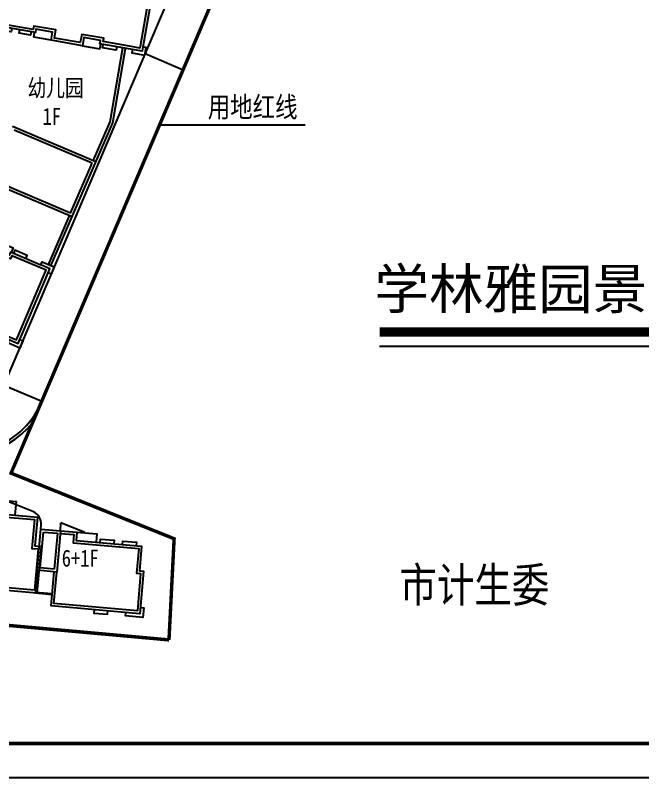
# Model space of a CAD drawing. Extents: x 302512 to 1034855, y -184136 to 410364.
# Drawn here: x 605500 to 696963, y -184136 to -72961 of the extents above; entities that cross this region are included whole.
import ezdxf
from ezdxf.enums import TextEntityAlignment as Align

# ---------------------------------------------------------------- set-up
doc = ezdxf.new("R2010")
doc.units = 0
doc.header["$MEASUREMENT"] = 0
doc.linetypes.add('DASHED2', pattern=[0.375, 0.25, -0.125])
for name, color, linetype in [('PUB_TEXT', 7, 'Continuous'), ('PUB_TITLE', 4, 'Continuous'), ('TREE', 3, 'Continuous'), ('WALL', 4, 'Continuous'), ('WINDOW', 2, 'Continuous'), ('WZ', 2, 'Continuous'), ('建筑', 2, 'Continuous'), ('道路线', 161, 'Continuous')]:
    doc.layers.add(name, color=color, linetype=linetype)
doc.styles.add('-黑体', font='', dxfattribs={"width": 0.8})
doc.styles.get('-黑体').set_extended_font_data('黑体')

# ---------------------------------------------------------------- blocks, each defined once
blk = doc.blocks.new('A$C4CBD3BFA')
at = {"linetype": 'ByBlock'}
for p in [(12700, 940), (17620, 880)]:
    blk.add_line(p, (17620, 940), dxfattribs=at)
for points in [[(1920, 13222), (1920, 13720), (0, 13720), (0, 12600), (500, 12600)], [(1920, 13220), (6740, 13220), (6740, 12720), (9200, 12720), (9200, 13920), (13840, 13920), (13840, 12720), (16300, 12720), (16300, 13220), (22540, 13220), (22540, 9420), (23440, 9420), (23440, 5580), (21640, 5580), (21640, 880), (17620, 880)], [(1920, 12820), (6340, 12820), (6340, 12320), (9600, 12320), (9600, 13520), (13440, 13520), (13440, 12320), (16700, 12320), (16700, 12820), (22140, 12820), (22140, 9020), (23040, 9020), (23040, 5980), (21240, 5980), (21240, 1280), (13100, 1280)], [(4270, 13220), (4270, 13720), (6270, 13720), (6270, 13220)], [(9200, 13920), (6620, 13920), (6620, 13220)], [(13840, 13920), (16420, 13920), (16420, 13220)], [(16920, 13220), (16920, 13720), (18620, 13720), (18620, 13220)], [(19770, 13220), (19770, 13720), (21770, 13720), (21770, 13220)], [(12700, 940), (12700, 940), (12700, 1720), (10340, 1720), (10340, 940), (4820, 940), (4820, 1380), (500, 1380), (500, 12600), (500, 13222), (1920, 13222)], [(10100, 2120), (9940, 2120), (9940, 1340), (5220, 1340), (5220, 1780), (900, 1780), (900, 12600), (900, 12822), (1920, 12822)], [(10100, 7160), (12940, 7160), (12940, 1719), (10100, 1719), (10100, 7160)], [(500, 2000), (0, 2000), (0, 880), (1920, 880), (1920, 1380)], [(12540, 2120), (10500, 2120)], [(13100, 1280), (13100, 2120), (12940, 2120)], [(20220, 880), (20220, 380), (22140, 380), (22140, 1500), (21640, 1500)], [(4820, 940), (4820, 0), (8680, 0), (8680, 940)], [(14360, 940), (14360, 0), (17620, 0), (17620, 880)]]:
    blk.add_lwpolyline(points, dxfattribs=at)
blk.add_lwpolyline([(10500, 6760), (12540, 6760), (12540, 2119), (10500, 2119)], close=True, dxfattribs=at)
blk = doc.blocks.new('A$C110D1A50')
at = {"layer": '建筑'}
for p, q in [((14300, 11940), (11140, 11940)), ((11140, 6600), (11140, 11540)), ((11540, 7000), (11540, 11540)), ((13900, 7000), (13900, 11540)), ((14300, 6600), (14300, 11540)), ((13900, 7000), (11540, 7000)), ((14300, 6600), (11140, 6600))]:
    blk.add_line(p, q, dxfattribs=at)
blk.add_lwpolyline([(900, 12840), (8000, 12840), (8000, 14840), (11540, 14840), (11540, 11940), (13900, 11940), (13900, 14840), (17440, 14840), (17440, 12840), (24540, 12840), (24540, 8640), (25440, 8640), (25440, 1800), (0, 1800), (0, 8640), (900, 8640)], close=True, dxfattribs=at)
for points in [[(8000, 14840), (4200, 14840), (4200, 12840)], [(17440, 14840), (21240, 14840), (21240, 12840)], [(14300, 11540), (14300, 14440), (17040, 14440), (17040, 12440), (24140, 12440), (24140, 8240), (25040, 8240), (25040, 2200), (400, 2200), (400, 8240), (1300, 8240), (1300, 12440), (8400, 12440), (8400, 14440), (11140, 14440), (11140, 11540)], [(11540, 11540), (13900, 11540)], [(7500, 1800), (7500, 0), (17940, 0), (17940, 1800)]]:
    blk.add_lwpolyline(points, dxfattribs=at)
blk = doc.blocks.new('A$C00BF0CB9')
at = {"layer": 'WZ'}
for p, q in [((0, 5500), (0, 11540)), ((0, 11540), (2843, 11540)), ((400, 11140), (2442, 11140)), ((400, 5899), (400, 11140)), ((2442, 11140), (2440, 5899)), ((2843, 11540), (2840, 5499)), ((2440, 5899), (400, 5899)), ((0, 5500), (0, 2180)), ((240, 5500), (0, 5500)), ((2840, 5499), (0, 5499)), ((0, 2300), (2440, 2300)), ((0, 2180), (2440, 2180))]:
    blk.add_line(p, q, dxfattribs=at)
for points in [[(2843, 11540), (5240, 11540), (5240, 10340), (14840, 10340), (14840, 6740), (15440, 6741), (15445, 500), (2440, 500), (2440, 5499)], [(2843, 11140), (4840, 11140), (4840, 9940), (14440, 9940), (14440, 6340), (15040, 6340), (15045, 900), (2840, 900), (2840, 5499)], [(5240, 11540), (8180, 11540), (8180, 10340)], [(8770, 10340), (8770, 10840), (10770, 10840), (10770, 10340)], [(12040, 10340), (12040, 10840), (14040, 10840), (14040, 10340)], [(15444, 1412), (15940, 1412), (15940, 0), (13370, 0), (13370, 500)], [(8770, 500), (8770, 0), (10770, 0), (10770, 500)]]:
    blk.add_lwpolyline(points, dxfattribs=at)

msp = doc.modelspace()

# ---------------------------------------------------------------- linework, layer by layer
msp.add_line((647735, -89007), (626511, -89007))
at = {"layer": 'PUB_TEXT', "linetype": 'DASHED2', "ltscale": 11501}
for points in [[(627907, -164037, 500, 500, 0), (628657, -149287, 500, 500, 0), (604887, -139727, 500, 500, 0), (637937, -62207, 500, 500, 0), (638317, -42097, 500, 500, 0), (645297, -41807, 500, 500, 0), (638857, -22267, 500, 500, 0), (633377, -18567, 500, 500, 0), (631297, -12517, 500, 500, 0), (608007, -19167, 500, 500, 0), (599137, -17197, 500, 500, 0)], [(548477, -156867, 500, 500, 0), (627907, -164037, 500, 500, 0)]]:
    msp.add_lwpolyline(points, format="xyseb", dxfattribs=at)
at = {"layer": 'PUB_TITLE'}
msp.add_lwpolyline([(398464, -184136), (398464, 410364), (818964, 410364), (818964, -184136)], close=True, dxfattribs=at)
msp.add_lwpolyline([(403464, -179136, 500, 500, 0), (813964, -179136, 500, 500, 0), (813964, 397864, 500, 500, 0), (403464, 397864, 500, 500, 0)], format="xyseb", close=True, dxfattribs=at)
at = {"layer": 'WALL'}
for p, q in [((619705, -88639), (621580, -77789)), ((610660, -109601), (619705, -88639)), ((617245, -94341), (605118, -89193)), ((613782, -102366), (601703, -97238))]:
    msp.add_line(p, q, dxfattribs=at)
at = {"layer": 'WINDOW'}
for p, q in [((619319, -88524), (621185, -77720)), ((616876, -94184), (619319, -88524)), ((616718, -94552), (605330, -89718)), ((613572, -101842), (616718, -94552)), ((613572, -101842), (602228, -97027)), ((610293, -109442), (613414, -102209))]:
    msp.add_line(p, q, dxfattribs=at)
at = {"layer": 'WZ'}
for p, q in [((627760, -70779), (603752, -127089)), ((633279, -73132), (609272, -129443)), ((624444, -78557), (629963, -80910))]:
    msp.add_line(p, q, dxfattribs=at)
at = {"layer": '道路线'}
for p, q in [((603841, -126880), (609289, -129203)), ((608042, -145308), (600160, -142138)), ((609245, -147872), (609289, -147325)), ((612076, -148120), (612160, -146964)), ((615651, -148368), (612160, -146964))]:
    msp.add_line(p, q, dxfattribs=at)
msp.add_lwpolyline([(658604, -119149, 1350, 1350, 0), (786693, -119149, 1350, 1350, 0)], format="xyseb", dxfattribs=at)
msp.add_lwpolyline([(658604, -121229), (786693, -121229)], dxfattribs=at)
for centre, radius, start, end in [((598233, -124736), 12000, 236.54487, 336.90943), ((598233, -124736), 12400, 236.54487, 322.31688), ((607295, -147163), 2000, 355.37004, 68.09062)]:
    msp.add_arc(centre, radius, start, end, dxfattribs=at)

# ---------------------------------------------------------------- block references
at = {"layer": 'WALL', "rotation": 355}
for name, p in [('A$C110D1A50', (583168, -156793)), ('A$C00BF0CB9', (608239, -159368))]:
    msp.add_blockref(name, p, dxfattribs=at)
at = {"layer": 'WZ', "rotation": 170.0900000009756}
msp.add_blockref('A$C4CBD3BFA', (626764, -65274), dxfattribs=at)
at = {"layer": 'WZ', "xscale": -1, "rotation": 336.9999999990243}
msp.add_blockref('A$C4CBD3BFA', (605829, -122296), dxfattribs=at)

# ---------------------------------------------------------------- texts
at = {"layer": 'PUB_TEXT', "style": '-黑体'}
msp.add_text('学林雅园景观设计总平面图 1:500', height=5832, dxfattribs=at).set_placement((657847, -115770))
at = {"layer": 'TREE', "color": 3, "style": '-黑体', "width": 0.8}
for s, p in [('1F', (609485, -88945)), ('6+1F', (612280, -153352))]:
    msp.add_text(s, height=2475, dxfattribs=at).set_placement(p)
at = {"layer": 'WZ', "style": '-黑体', "width": 0.8}
for s, height, p in [('幼儿园', 2500, (611382, -83511)), ('用地红线', 3000, (640104, -86290))]:
    msp.add_text(s, height=height, dxfattribs=at).set_placement(p, align=Align.MIDDLE)
msp.add_text('市计生委', height=5000, dxfattribs=at).set_placement((661509, -158517))

doc.saveas('drawing.dxf')
